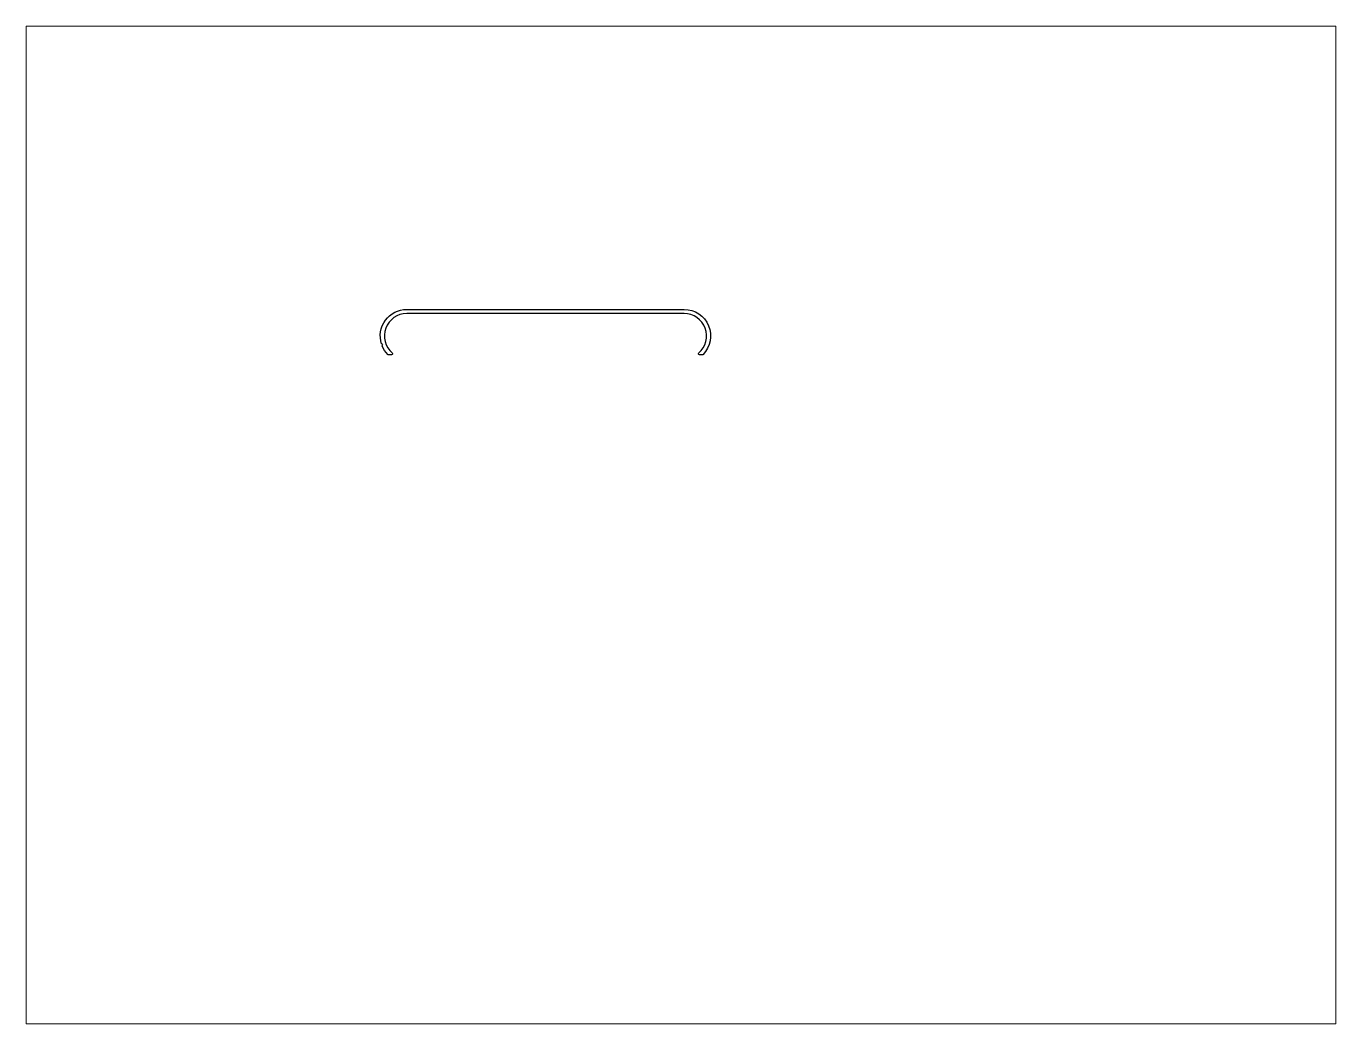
# Paper-space layout 'Layout1' of a CAD drawing. Extents: x 27 to 240, y 20 to 183.
# The model-space entities are those that its viewports show. They can reach past a viewport. Long polylines and large blocks are cut down to what shows.
import ezdxf

# ---------------------------------------------------------------- set-up
doc = ezdxf.new("R2010")
doc.units = 0
doc.header["$LTSCALE"] = 15
doc.layers.get('0').update_dxf_attribs({"linetype": 'CONTINUOUS'})

msp = doc.modelspace()

# ---------------------------------------------------------------- linework, layer by layer
at = {"color": 0, "linetype": 'CONTINUOUS', "ltscale": 0.05}
msp.add_lwpolyline([(102.69, 183.45), (102.31, 183.63, -0.507952), (109.74, 193.8), (191.44, 193.8, -0.664568), (197.01, 180.54, -0.201513), (196.8, 180.45), (195.92, 180.45, -0.697226), (195.72, 180.98, 0.697226), (191.44, 192.6), (109.74, 192.6, 0.697226), (105.46, 180.98, -0.697226), (105.26, 180.45), (104.38, 180.45, -0.201513), (104.17, 180.54, -0.097813), (102.51, 183.07, -0.000178), (102.51, 183.08)], format="xyb", close=True, dxfattribs=at)

psp = doc.layouts.get("Layout1")

# ---------------------------------------------------------------- viewports
at = {"layer": '0', "color": 0, "linetype": 'BYBLOCK', "ltscale": 0.05}
psp.add_viewport(center=(133.35, 101.6), size=(213.36, 162.56), view_center_point=(190.51, 130.3), view_height=293.8955, dxfattribs=at)

doc.saveas('drawing.dxf')
